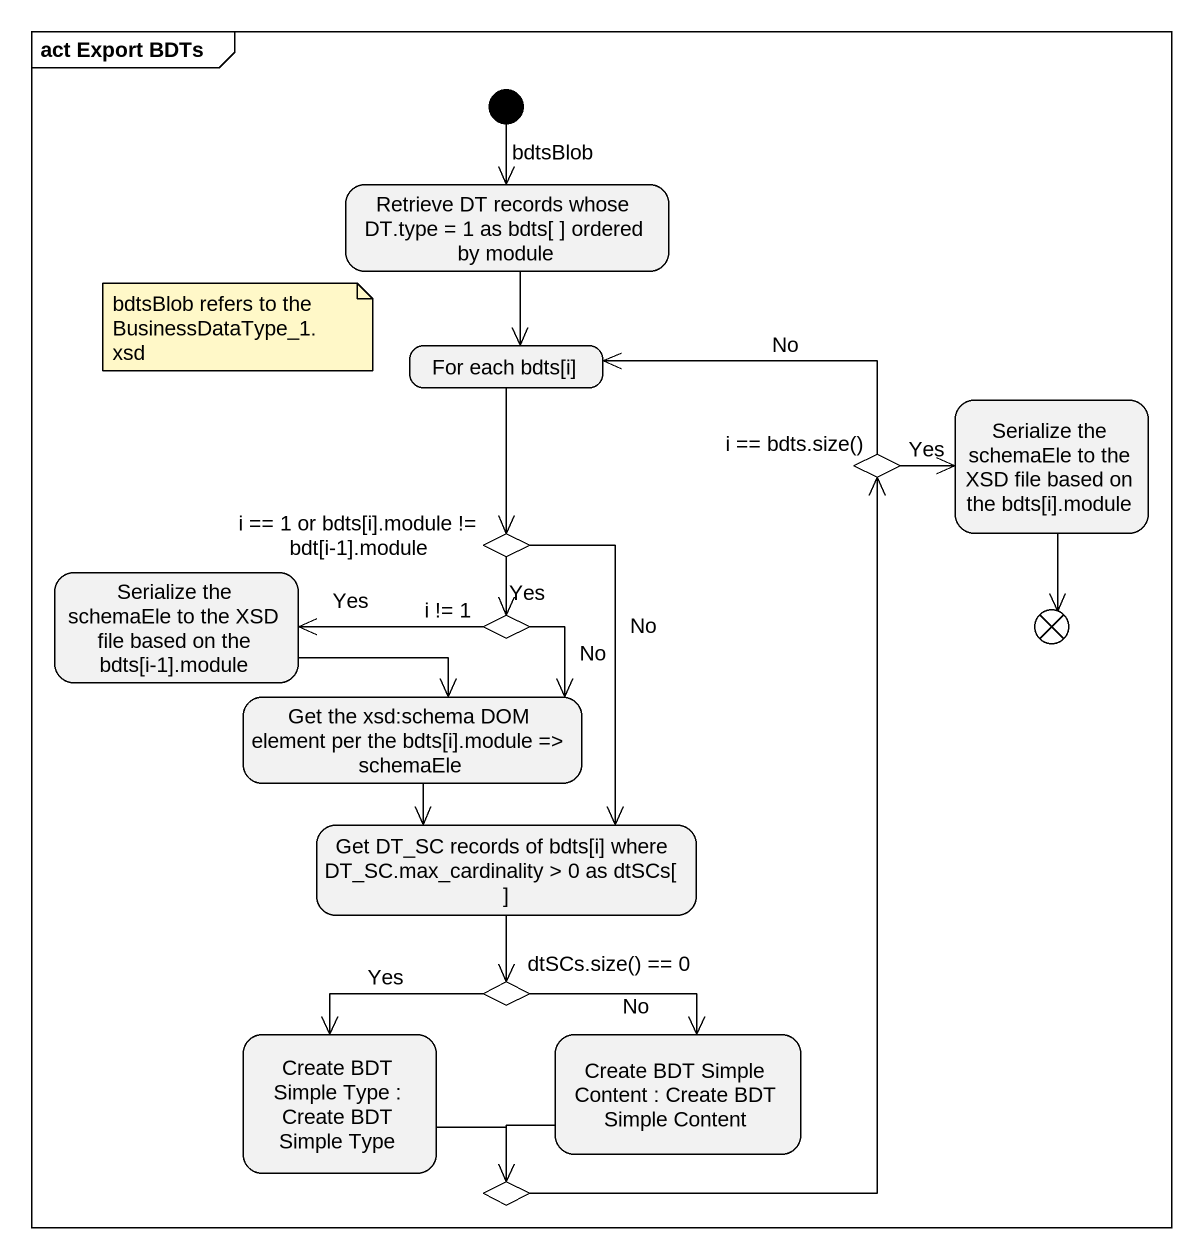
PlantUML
@startuml
mainframe act Export BDTs
hide empty description
state "Retrieve DT records whose DT.type = 1 as bdts[ ] ordered by module" as Retrieve_DT_records_whose
state "For each bdts[i]" as For_each_bdts_i
state "i == bdts.size()" as i_bdts_size <<choice>>
state "Serialize the schemaEle to the XSD file based on the bdts[i].module" as Serialize_the_schemaEle_to
state "i == 1 or bdts[i].module != bdt[i-1].module" as i_1_or_bdts_i_module_bdt_i <<choice>>
state "Serialize the schemaEle to the XSD file based on the bdts[i-1].module" as Serialize_the_schemaEle_to_2
state "i != 1" as i_1 <<choice>>
state flowfinal1 <<end>>
state "Get the xsd:schema DOM element per the bdts[i].module => schemaEle" as Get_the_xsd_schema_DOM
state "Get DT_SC records of bdts[i] where DT_SC.max_cardinality > 0 as dtSCs[ ]" as Get_DT_SC_records_of_bdts_i
state "Create BDT Simple Type : Create BDT Simple Type" as Create_BDT_Simple_Type
state "dtSCs.size() == 0" as dtSCs_size_0 <<choice>>
state "Create BDT Simple Content : Create BDT Simple Content" as Create_BDT_Simple_Content
state choice1 <<choice>>
[*] --> Retrieve_DT_records_whose : bdtsBlob
Retrieve_DT_records_whose --> For_each_bdts_i
For_each_bdts_i --> i_1_or_bdts_i_module_bdt_i
i_bdts_size -left-> For_each_bdts_i : No
i_bdts_size -right-> Serialize_the_schemaEle_to : Yes
Serialize_the_schemaEle_to --> flowfinal1
i_1_or_bdts_i_module_bdt_i --> i_1 : Yes
i_1_or_bdts_i_module_bdt_i --> Get_DT_SC_records_of_bdts_i : No
Serialize_the_schemaEle_to_2 -right-> Get_the_xsd_schema_DOM
i_1 -left-> Serialize_the_schemaEle_to_2 : Yes
i_1 --> Get_the_xsd_schema_DOM : No
Get_the_xsd_schema_DOM --> Get_DT_SC_records_of_bdts_i
Get_DT_SC_records_of_bdts_i --> dtSCs_size_0
Create_BDT_Simple_Type -right-> choice1
dtSCs_size_0 --> Create_BDT_Simple_Type : Yes
dtSCs_size_0 -right-> Create_BDT_Simple_Content : No
Create_BDT_Simple_Content -left-> choice1
choice1 -up-> i_bdts_size
note as N1
  bdtsBlob refers to the BusinessDataType_1.xsd
end note
@enduml
